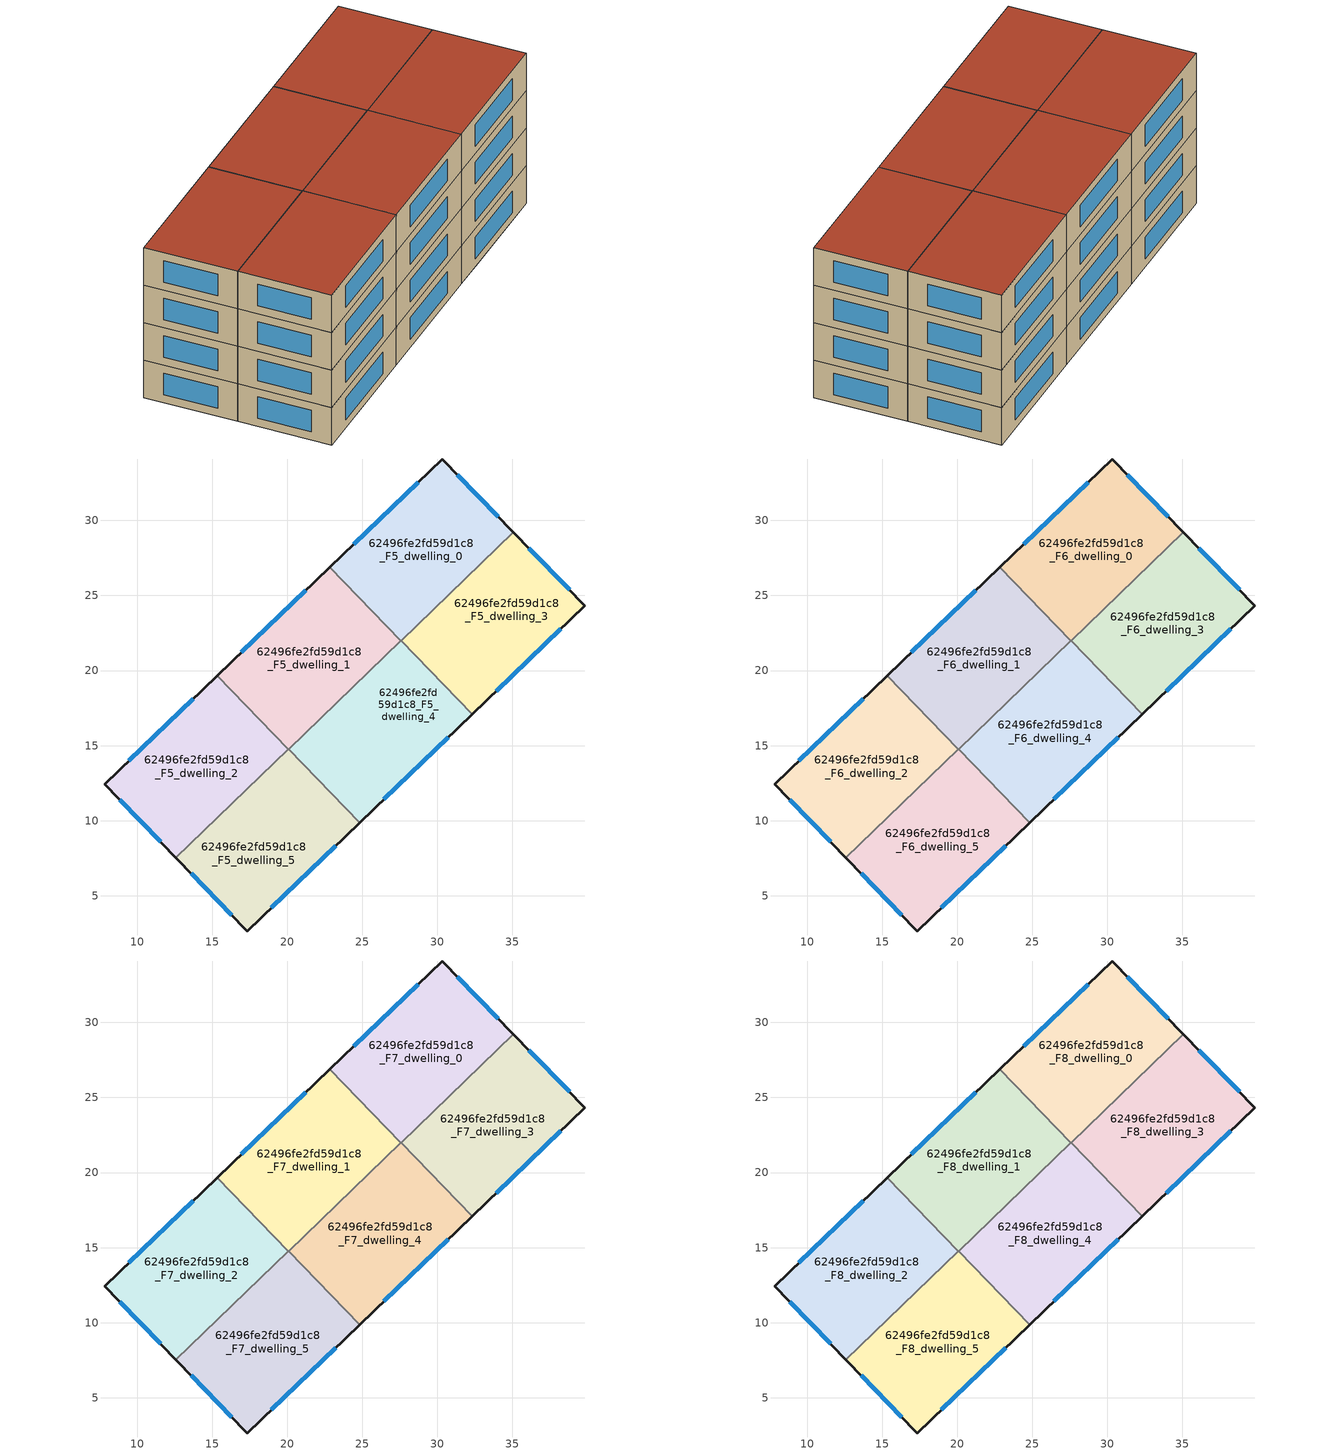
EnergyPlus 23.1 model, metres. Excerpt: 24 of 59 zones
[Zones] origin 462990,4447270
62496fe2fd59d1c8_F5_dwelling_0
 floor to 62496fe2fd59d1c8_F4_dwelling_0 (EU_floor_Construction): 30.32,34.09 35.07,29.21 27.57,21.97 22.84,26.88 z15
 wall outside (EU_wall_Construction): 35.07,29.21 30.32,34.09 22.84,26.88 z15:18
 wall to 62496fe2fd59d1c8_F5_dwelling_1 (EU_wall_Construction): 22.84,26.88 27.57,21.97 z15:18
 wall to 62496fe2fd59d1c8_F5_dwelling_3 (EU_wall_Construction): 27.59,21.99 35.07,29.21 z15:18
 wall to 62496fe2fd59d1c8_F5_dwelling_4 (EU_wall_Construction): 27.57,21.97 27.59,21.99 z15:18
 window (EU_Window_Construction): 34.05,30.25 31.34,33.04 / 28.72,32.55 24.44,28.42 z15.64:17.36
62496fe2fd59d1c8_F5_dwelling_1
 floor to 62496fe2fd59d1c8_F4_dwelling_1 (EU_floor_Construction): 22.84,26.88 27.57,21.97 20.07,14.75 15.34,19.66 z15
 wall outside (EU_wall_Construction): 22.84,26.88 15.34,19.66 z15:18
 wall to 62496fe2fd59d1c8_F5_dwelling_2 (EU_wall_Construction): 15.34,19.66 20.07,14.75 z15:18
 wall to 62496fe2fd59d1c8_F5_dwelling_4 (EU_wall_Construction): 20.09,14.77 27.57,21.97 z15:18
 wall to 62496fe2fd59d1c8_F5_dwelling_5 (EU_wall_Construction): 20.07,14.75 20.09,14.77 z15:18
 window (EU_Window_Construction): 21.23,25.33 16.95,21.21 z15.64:17.36
62496fe2fd59d1c8_F5_dwelling_2
 floor to 62496fe2fd59d1c8_F4_dwelling_2 (EU_floor_Construction): 15.34,19.66 20.07,14.75 12.59,7.54 7.84,12.43 z15
 wall outside (EU_wall_Construction): 15.34,19.66 7.84,12.43 12.59,7.54 z15:18
 wall to 62496fe2fd59d1c8_F5_dwelling_5 (EU_wall_Construction): 12.59,7.54 20.07,14.75 z15:18
 window (EU_Window_Construction): 8.86,11.39 11.57,8.59 / 13.74,18.11 9.45,13.98 z15.64:17.36
62496fe2fd59d1c8_F5_dwelling_3
 floor to 62496fe2fd59d1c8_F4_dwelling_3 (EU_floor_Construction): 35.07,29.21 39.82,24.32 34.19,18.89 29.46,23.8 z15
 floor to 62496fe2fd59d1c8_F4_dwelling_4 (EU_floor_Construction): 29.46,23.8 34.19,18.89 32.32,17.09 27.59,22 z15
 wall outside (EU_wall_Construction): 32.32,17.09 39.82,24.32 35.07,29.21 z15:18
 wall to 62496fe2fd59d1c8_F5_dwelling_4 (EU_wall_Construction): 27.59,22 32.32,17.09 z15:18
 window (EU_Window_Construction): 38.8,25.37 36.09,28.16 / 33.92,18.64 38.21,22.77 z15.64:17.36
62496fe2fd59d1c8_F5_dwelling_4
 floor to 62496fe2fd59d1c8_F4_dwelling_4 (EU_floor_Construction): 27.59,22 32.32,17.09 28.57,13.48 23.84,18.38 z15
 floor to 62496fe2fd59d1c8_F4_dwelling_5 (EU_floor_Construction): 23.84,18.38 28.57,13.48 24.82,9.87 20.09,14.77 z15
 wall outside (EU_wall_Construction): 24.82,9.87 32.32,17.09 z15:18
 wall to 62496fe2fd59d1c8_F5_dwelling_5 (EU_wall_Construction): 20.09,14.77 24.82,9.87 z15:18
 window (EU_Window_Construction): 26.43,11.41 30.71,15.54 z15.64:17.36
62496fe2fd59d1c8_F5_dwelling_5
 floor to 62496fe2fd59d1c8_F4_dwelling_5 (EU_floor_Construction): 20.09,14.77 24.82,9.87 22.95,8.06 18.22,12.97 z15
 floor to 62496fe2fd59d1c8_F4_dwelling_6 (EU_floor_Construction): 18.22,12.97 22.95,8.06 17.34,2.65 12.59,7.54 z15
 wall outside (EU_wall_Construction): 12.59,7.54 17.34,2.65 24.82,9.87 z15:18
 window (EU_Window_Construction): 18.94,4.2 23.22,8.32 / 13.61,6.5 16.32,3.7 z15.64:17.36
62496fe2fd59d1c8_F6_dwelling_0
 floor to 62496fe2fd59d1c8_F5_dwelling_0 (EU_floor_Construction): 30.32,34.09 35.07,29.21 27.57,21.97 22.84,26.88 z18
 wall outside (EU_wall_Construction): 35.07,29.21 30.32,34.09 22.84,26.88 z18:21
 wall to 62496fe2fd59d1c8_F6_dwelling_1 (EU_wall_Construction): 22.84,26.88 27.57,21.97 z18:21
 wall to 62496fe2fd59d1c8_F6_dwelling_3 (EU_wall_Construction): 27.59,21.99 35.07,29.21 z18:21
 wall to 62496fe2fd59d1c8_F6_dwelling_4 (EU_wall_Construction): 27.57,21.97 27.59,21.99 z18:21
 window (EU_Window_Construction): 34.05,30.25 31.34,33.04 / 28.72,32.55 24.44,28.42 z18.64:20.36
62496fe2fd59d1c8_F6_dwelling_1
 floor to 62496fe2fd59d1c8_F5_dwelling_1 (EU_floor_Construction): 22.84,26.88 27.57,21.97 20.07,14.75 15.34,19.66 z18
 wall outside (EU_wall_Construction): 22.84,26.88 15.34,19.66 z18:21
 wall to 62496fe2fd59d1c8_F6_dwelling_2 (EU_wall_Construction): 15.34,19.66 20.07,14.75 z18:21
 wall to 62496fe2fd59d1c8_F6_dwelling_4 (EU_wall_Construction): 20.09,14.77 27.57,21.97 z18:21
 wall to 62496fe2fd59d1c8_F6_dwelling_5 (EU_wall_Construction): 20.07,14.75 20.09,14.77 z18:21
 window (EU_Window_Construction): 21.23,25.33 16.95,21.21 z18.64:20.36
62496fe2fd59d1c8_F6_dwelling_2
 floor to 62496fe2fd59d1c8_F5_dwelling_2 (EU_floor_Construction): 15.34,19.66 20.07,14.75 12.59,7.54 7.84,12.43 z18
 wall outside (EU_wall_Construction): 15.34,19.66 7.84,12.43 12.59,7.54 z18:21
 wall to 62496fe2fd59d1c8_F6_dwelling_5 (EU_wall_Construction): 12.59,7.54 20.07,14.75 z18:21
 window (EU_Window_Construction): 8.86,11.39 11.57,8.59 / 13.74,18.11 9.45,13.98 z18.64:20.36
62496fe2fd59d1c8_F6_dwelling_3
 floor to 62496fe2fd59d1c8_F5_dwelling_3 (EU_floor_Construction): 35.07,29.21 39.82,24.32 32.32,17.09 27.59,22 z18
 wall outside (EU_wall_Construction): 32.32,17.09 39.82,24.32 35.07,29.21 z18:21
 wall to 62496fe2fd59d1c8_F6_dwelling_4 (EU_wall_Construction): 27.59,22 32.32,17.09 z18:21
 window (EU_Window_Construction): 38.8,25.37 36.09,28.16 / 33.92,18.64 38.21,22.77 z18.64:20.36
62496fe2fd59d1c8_F6_dwelling_4
 floor to 62496fe2fd59d1c8_F5_dwelling_4 (EU_floor_Construction): 27.59,22 32.32,17.09 24.82,9.87 20.09,14.77 z18
 wall outside (EU_wall_Construction): 24.82,9.87 32.32,17.09 z18:21
 wall to 62496fe2fd59d1c8_F6_dwelling_5 (EU_wall_Construction): 20.09,14.77 24.82,9.87 z18:21
 window (EU_Window_Construction): 26.43,11.41 30.71,15.54 z18.64:20.36
62496fe2fd59d1c8_F6_dwelling_5
 floor to 62496fe2fd59d1c8_F5_dwelling_5 (EU_floor_Construction): 20.09,14.77 24.82,9.87 17.34,2.65 12.59,7.54 z18
 wall outside (EU_wall_Construction): 12.59,7.54 17.34,2.65 24.82,9.87 z18:21
 window (EU_Window_Construction): 18.94,4.2 23.22,8.32 / 13.61,6.5 16.32,3.7 z18.64:20.36
62496fe2fd59d1c8_F7_dwelling_0
 floor to 62496fe2fd59d1c8_F6_dwelling_0 (EU_floor_Construction): 30.32,34.09 35.07,29.21 27.57,21.97 22.84,26.88 z21
 wall outside (EU_wall_Construction): 35.07,29.21 30.32,34.09 22.84,26.88 z21:24
 wall to 62496fe2fd59d1c8_F7_dwelling_1 (EU_wall_Construction): 22.84,26.88 27.57,21.97 z21:24
 wall to 62496fe2fd59d1c8_F7_dwelling_3 (EU_wall_Construction): 27.59,21.99 35.07,29.21 z21:24
 wall to 62496fe2fd59d1c8_F7_dwelling_4 (EU_wall_Construction): 27.57,21.97 27.59,21.99 z21:24
 window (EU_Window_Construction): 34.05,30.25 31.34,33.04 / 28.72,32.55 24.44,28.42 z21.64:23.36
62496fe2fd59d1c8_F7_dwelling_1
 floor to 62496fe2fd59d1c8_F6_dwelling_1 (EU_floor_Construction): 22.84,26.88 27.57,21.97 20.07,14.75 15.34,19.66 z21
 wall outside (EU_wall_Construction): 22.84,26.88 15.34,19.66 z21:24
 wall to 62496fe2fd59d1c8_F7_dwelling_2 (EU_wall_Construction): 15.34,19.66 20.07,14.75 z21:24
 wall to 62496fe2fd59d1c8_F7_dwelling_4 (EU_wall_Construction): 20.09,14.77 27.57,21.97 z21:24
 wall to 62496fe2fd59d1c8_F7_dwelling_5 (EU_wall_Construction): 20.07,14.75 20.09,14.77 z21:24
 window (EU_Window_Construction): 21.23,25.33 16.95,21.21 z21.64:23.36
62496fe2fd59d1c8_F7_dwelling_2
 floor to 62496fe2fd59d1c8_F6_dwelling_2 (EU_floor_Construction): 15.34,19.66 20.07,14.75 12.59,7.54 7.84,12.43 z21
 wall outside (EU_wall_Construction): 15.34,19.66 7.84,12.43 12.59,7.54 z21:24
 wall to 62496fe2fd59d1c8_F7_dwelling_5 (EU_wall_Construction): 12.59,7.54 20.07,14.75 z21:24
 window (EU_Window_Construction): 8.86,11.39 11.57,8.59 / 13.74,18.11 9.45,13.98 z21.64:23.36
62496fe2fd59d1c8_F7_dwelling_3
 floor to 62496fe2fd59d1c8_F6_dwelling_3 (EU_floor_Construction): 35.07,29.21 39.82,24.32 32.32,17.09 27.59,22 z21
 wall outside (EU_wall_Construction): 32.32,17.09 39.82,24.32 35.07,29.21 z21:24
 wall to 62496fe2fd59d1c8_F7_dwelling_4 (EU_wall_Construction): 27.59,22 32.32,17.09 z21:24
 window (EU_Window_Construction): 38.8,25.37 36.09,28.16 / 33.92,18.64 38.21,22.77 z21.64:23.36
62496fe2fd59d1c8_F7_dwelling_4
 floor to 62496fe2fd59d1c8_F6_dwelling_4 (EU_floor_Construction): 27.59,22 32.32,17.09 24.82,9.87 20.09,14.77 z21
 wall outside (EU_wall_Construction): 24.82,9.87 32.32,17.09 z21:24
 wall to 62496fe2fd59d1c8_F7_dwelling_5 (EU_wall_Construction): 20.09,14.77 24.82,9.87 z21:24
 window (EU_Window_Construction): 26.43,11.41 30.71,15.54 z21.64:23.36
62496fe2fd59d1c8_F7_dwelling_5
 floor to 62496fe2fd59d1c8_F6_dwelling_5 (EU_floor_Construction): 20.09,14.77 24.82,9.87 17.34,2.65 12.59,7.54 z21
 wall outside (EU_wall_Construction): 12.59,7.54 17.34,2.65 24.82,9.87 z21:24
 window (EU_Window_Construction): 18.94,4.2 23.22,8.32 / 13.61,6.5 16.32,3.7 z21.64:23.36
62496fe2fd59d1c8_F8_dwelling_0
 floor to 62496fe2fd59d1c8_F7_dwelling_0 (EU_floor_Construction): 30.32,34.09 35.07,29.21 27.57,21.97 22.84,26.88 z24
 wall outside (EU_wall_Construction): 35.07,29.21 30.32,34.09 22.84,26.88 z24:27
 wall to 62496fe2fd59d1c8_F8_dwelling_1 (EU_wall_Construction): 22.84,26.88 27.57,21.97 z24:27
 wall to 62496fe2fd59d1c8_F8_dwelling_3 (EU_wall_Construction): 27.59,21.99 35.07,29.21 z24:27
 wall to 62496fe2fd59d1c8_F8_dwelling_4 (EU_wall_Construction): 27.57,21.97 27.59,21.99 z24:27
 window (EU_Window_Construction): 34.05,30.25 31.34,33.04 / 28.72,32.55 24.44,28.42 z24.64:26.36
 roof outside (EU_roof_Construction): 35.07,29.21 30.32,34.09 22.84,26.88 27.57,21.97 z27
62496fe2fd59d1c8_F8_dwelling_1
 floor to 62496fe2fd59d1c8_F7_dwelling_1 (EU_floor_Construction): 22.84,26.88 27.57,21.97 20.07,14.75 15.34,19.66 z24
 wall outside (EU_wall_Construction): 22.84,26.88 15.34,19.66 z24:27
 wall to 62496fe2fd59d1c8_F8_dwelling_2 (EU_wall_Construction): 15.34,19.66 20.07,14.75 z24:27
 wall to 62496fe2fd59d1c8_F8_dwelling_4 (EU_wall_Construction): 20.09,14.77 27.57,21.97 z24:27
 wall to 62496fe2fd59d1c8_F8_dwelling_5 (EU_wall_Construction): 20.07,14.75 20.09,14.77 z24:27
 window (EU_Window_Construction): 21.23,25.33 16.95,21.21 z24.64:26.36
 roof outside (EU_roof_Construction): 27.57,21.97 22.84,26.88 15.34,19.66 20.07,14.75 z27
62496fe2fd59d1c8_F8_dwelling_2
 floor to 62496fe2fd59d1c8_F7_dwelling_2 (EU_floor_Construction): 15.34,19.66 20.07,14.75 12.59,7.54 7.84,12.43 z24
 wall outside (EU_wall_Construction): 15.34,19.66 7.84,12.43 12.59,7.54 z24:27
 wall to 62496fe2fd59d1c8_F8_dwelling_5 (EU_wall_Construction): 12.59,7.54 20.07,14.75 z24:27
 window (EU_Window_Construction): 8.86,11.39 11.57,8.59 / 13.74,18.11 9.45,13.98 z24.64:26.36
 roof outside (EU_roof_Construction): 20.07,14.75 15.34,19.66 7.84,12.43 12.59,7.54 z27
62496fe2fd59d1c8_F8_dwelling_3
 floor to 62496fe2fd59d1c8_F7_dwelling_3 (EU_floor_Construction): 35.07,29.21 39.82,24.32 32.32,17.09 27.59,22 z24
 wall outside (EU_wall_Construction): 32.32,17.09 39.82,24.32 35.07,29.21 z24:27
 wall to 62496fe2fd59d1c8_F8_dwelling_4 (EU_wall_Construction): 27.59,22 32.32,17.09 z24:27
 window (EU_Window_Construction): 38.8,25.37 36.09,28.16 / 33.92,18.64 38.21,22.77 z24.64:26.36
 roof outside (EU_roof_Construction): 39.82,24.32 35.07,29.21 27.59,22 32.32,17.09 z27
62496fe2fd59d1c8_F8_dwelling_4
 floor to 62496fe2fd59d1c8_F7_dwelling_4 (EU_floor_Construction): 27.59,22 32.32,17.09 24.82,9.87 20.09,14.77 z24
 wall outside (EU_wall_Construction): 24.82,9.87 32.32,17.09 z24:27
 wall to 62496fe2fd59d1c8_F8_dwelling_5 (EU_wall_Construction): 20.09,14.77 24.82,9.87 z24:27
 window (EU_Window_Construction): 26.43,11.41 30.71,15.54 z24.64:26.36
 roof outside (EU_roof_Construction): 32.32,17.09 27.59,22 20.09,14.77 24.82,9.87 z27
62496fe2fd59d1c8_F8_dwelling_5
 floor to 62496fe2fd59d1c8_F7_dwelling_5 (EU_floor_Construction): 20.09,14.77 24.82,9.87 17.34,2.65 12.59,7.54 z24
 wall outside (EU_wall_Construction): 12.59,7.54 17.34,2.65 24.82,9.87 z24:27
 window (EU_Window_Construction): 18.94,4.2 23.22,8.32 / 13.61,6.5 16.32,3.7 z24.64:26.36
 roof outside (EU_roof_Construction): 24.82,9.87 20.09,14.77 12.59,7.54 17.34,2.65 z27
[Building]
EU S2 Campaign: North Axis=0; Terrain=City; Solar Distribution=FullExterior
[Site:Location]
Yerevan-Zvartnots.Intl.AP: Latitude=40.15; Longitude=44.383; Time Zone=4; Elevation=854
[SizingPeriod:WeatherFileDays]
AnnualSizingPeriod: Begin Month=1; Begin Day of Month=1; End Month=12; End Day of Month=31; Day of Week for Start Day=Monday; Use Weather File Daylight Saving Period=No; Use Weather File Rain and Snow Indicators=No
[MATERIAL]
EU_InternalMass_Material: Roughness=MediumRough; Thickness=0.1; Conductivity=1; Density=1800; Specific Heat=900; Thermal Absorptance=0.9; Solar Absorptance=0.7; Visible Absorptance=0.7
[MATERIAL:NOMASS] Roughness=MediumRough; Thermal Absorptance=0.9; Solar Absorptance=0.7; Visible Absorptance=0.7
Name | Thermal Resistance
EU_wall_NoMass | 1.05043
EU_roof_NoMass | 1.45357
EU_floor_NoMass | 0.478065
[WINDOWMATERIAL:SIMPLEGLAZINGSYSTEM]
EU_Window_SimpleGlazing: UFactor=2.5566; Solar Heat Gain Coefficient=0.75; Visible Transmittance=0.75
[CONSTRUCTION]
EU_wall_Construction: EU_wall_NoMass
EU_roof_Construction: EU_roof_NoMass
EU_floor_Construction: EU_floor_NoMass
EU_Window_Construction: EU_Window_SimpleGlazing
EU_InternalMass_Construction: EU_InternalMass_Material
[ZONE] Type=1; Multiplier=1; Ceiling Height=autocalculate; Floor Area=autocalculate; Part of Total Floor Area=Yes
Name | Volume
62496fe2fd59d1c8_F5_dwelling_0; 62496fe2fd59d1c8_F6_dwelling_0; 62496fe2fd59d1c8_F7_dwelling_0; 62496fe2fd59d1c8_F8_dwelling_0 | 212.729
62496fe2fd59d1c8_F5_dwelling_1; 62496fe2fd59d1c8_F6_dwelling_1; 62496fe2fd59d1c8_F7_dwelling_1; 62496fe2fd59d1c8_F8_dwelling_1 | 212.713
62496fe2fd59d1c8_F5_dwelling_2; 62496fe2fd59d1c8_F6_dwelling_2; 62496fe2fd59d1c8_F7_dwelling_2; 62496fe2fd59d1c8_F8_dwelling_2 | 212.718
62496fe2fd59d1c8_F5_dwelling_3; 62496fe2fd59d1c8_F6_dwelling_3; 62496fe2fd59d1c8_F7_dwelling_3; 62496fe2fd59d1c8_F8_dwelling_3 | 212.751
62496fe2fd59d1c8_F5_dwelling_4; 62496fe2fd59d1c8_F6_dwelling_4; 62496fe2fd59d1c8_F7_dwelling_4; 62496fe2fd59d1c8_F8_dwelling_4 | 212.744
62496fe2fd59d1c8_F5_dwelling_5; 62496fe2fd59d1c8_F6_dwelling_5; 62496fe2fd59d1c8_F7_dwelling_5; 62496fe2fd59d1c8_F8_dwelling_5 | 212.77
[INTERNALMASS] Construction=EU_InternalMass_Construction
Name | Zone or ZoneList | Surface Area
62496fe2fd59d1c8_F5_dwelling_0_EU_InternalMass | 62496fe2fd59d1c8_F5_dwelling_0 | 70.9094
62496fe2fd59d1c8_F5_dwelling_1_EU_InternalMass | 62496fe2fd59d1c8_F5_dwelling_1 | 70.9043
62496fe2fd59d1c8_F5_dwelling_2_EU_InternalMass | 62496fe2fd59d1c8_F5_dwelling_2 | 70.9059
62496fe2fd59d1c8_F5_dwelling_3_EU_InternalMass | 62496fe2fd59d1c8_F5_dwelling_3 | 70.9168
62496fe2fd59d1c8_F5_dwelling_4_EU_InternalMass | 62496fe2fd59d1c8_F5_dwelling_4 | 70.9149
62496fe2fd59d1c8_F5_dwelling_5_EU_InternalMass | 62496fe2fd59d1c8_F5_dwelling_5 | 70.9234
62496fe2fd59d1c8_F6_dwelling_0_EU_InternalMass | 62496fe2fd59d1c8_F6_dwelling_0 | 70.9094
62496fe2fd59d1c8_F6_dwelling_1_EU_InternalMass | 62496fe2fd59d1c8_F6_dwelling_1 | 70.9043
62496fe2fd59d1c8_F6_dwelling_2_EU_InternalMass | 62496fe2fd59d1c8_F6_dwelling_2 | 70.9059
62496fe2fd59d1c8_F6_dwelling_3_EU_InternalMass | 62496fe2fd59d1c8_F6_dwelling_3 | 70.9168
62496fe2fd59d1c8_F6_dwelling_4_EU_InternalMass | 62496fe2fd59d1c8_F6_dwelling_4 | 70.9149
62496fe2fd59d1c8_F6_dwelling_5_EU_InternalMass | 62496fe2fd59d1c8_F6_dwelling_5 | 70.9234
62496fe2fd59d1c8_F7_dwelling_0_EU_InternalMass | 62496fe2fd59d1c8_F7_dwelling_0 | 70.9094
62496fe2fd59d1c8_F7_dwelling_1_EU_InternalMass | 62496fe2fd59d1c8_F7_dwelling_1 | 70.9043
62496fe2fd59d1c8_F7_dwelling_2_EU_InternalMass | 62496fe2fd59d1c8_F7_dwelling_2 | 70.9059
62496fe2fd59d1c8_F7_dwelling_3_EU_InternalMass | 62496fe2fd59d1c8_F7_dwelling_3 | 70.9168
62496fe2fd59d1c8_F7_dwelling_4_EU_InternalMass | 62496fe2fd59d1c8_F7_dwelling_4 | 70.9149
62496fe2fd59d1c8_F7_dwelling_5_EU_InternalMass | 62496fe2fd59d1c8_F7_dwelling_5 | 70.9234
62496fe2fd59d1c8_F8_dwelling_0_EU_InternalMass | 62496fe2fd59d1c8_F8_dwelling_0 | 70.9094
62496fe2fd59d1c8_F8_dwelling_1_EU_InternalMass | 62496fe2fd59d1c8_F8_dwelling_1 | 70.9043
62496fe2fd59d1c8_F8_dwelling_2_EU_InternalMass | 62496fe2fd59d1c8_F8_dwelling_2 | 70.9059
62496fe2fd59d1c8_F8_dwelling_3_EU_InternalMass | 62496fe2fd59d1c8_F8_dwelling_3 | 70.9168
62496fe2fd59d1c8_F8_dwelling_4_EU_InternalMass | 62496fe2fd59d1c8_F8_dwelling_4 | 70.9149
62496fe2fd59d1c8_F8_dwelling_5_EU_InternalMass | 62496fe2fd59d1c8_F8_dwelling_5 | 70.9234
[OTHEREQUIPMENT] Fuel Type=Electricity; Design Level Calculation Method=Watts/Area; Power per Zone Floor Area=1; Fraction Latent=0; Fraction Radiant=0; Fraction Lost=0; Carbon Dioxide Generation Rate=0; EndUse Subcategory=EU_Step8_InternalGains
Name | Zone or ZoneList or Space or SpaceList | Schedule
EU_Step8_InternalGain_62496fe2fd59d1c8_F5_dwelling_0_f000 | 62496fe2fd59d1c8_F5_dwelling_0 | EU_Step8_GainSchedule_62496fe2fd59d1c8_F5_dwelling_0_f000
EU_Step8_InternalGain_62496fe2fd59d1c8_F5_dwelling_1_f000 | 62496fe2fd59d1c8_F5_dwelling_1 | EU_Step8_GainSchedule_62496fe2fd59d1c8_F5_dwelling_1_f000
EU_Step8_InternalGain_62496fe2fd59d1c8_F5_dwelling_2_f000 | 62496fe2fd59d1c8_F5_dwelling_2 | EU_Step8_GainSchedule_62496fe2fd59d1c8_F5_dwelling_2_f000
EU_Step8_InternalGain_62496fe2fd59d1c8_F5_dwelling_3_f000 | 62496fe2fd59d1c8_F5_dwelling_3 | EU_Step8_GainSchedule_62496fe2fd59d1c8_F5_dwelling_3_f000
EU_Step8_InternalGain_62496fe2fd59d1c8_F5_dwelling_4_f000 | 62496fe2fd59d1c8_F5_dwelling_4 | EU_Step8_GainSchedule_62496fe2fd59d1c8_F5_dwelling_4_f000
EU_Step8_InternalGain_62496fe2fd59d1c8_F5_dwelling_5_f000 | 62496fe2fd59d1c8_F5_dwelling_5 | EU_Step8_GainSchedule_62496fe2fd59d1c8_F5_dwelling_5_f000
EU_Step8_InternalGain_62496fe2fd59d1c8_F6_dwelling_0_f000 | 62496fe2fd59d1c8_F6_dwelling_0 | EU_Step8_GainSchedule_62496fe2fd59d1c8_F6_dwelling_0_f000
EU_Step8_InternalGain_62496fe2fd59d1c8_F6_dwelling_1_f000 | 62496fe2fd59d1c8_F6_dwelling_1 | EU_Step8_GainSchedule_62496fe2fd59d1c8_F6_dwelling_1_f000
EU_Step8_InternalGain_62496fe2fd59d1c8_F6_dwelling_2_f000 | 62496fe2fd59d1c8_F6_dwelling_2 | EU_Step8_GainSchedule_62496fe2fd59d1c8_F6_dwelling_2_f000
EU_Step8_InternalGain_62496fe2fd59d1c8_F6_dwelling_3_f000 | 62496fe2fd59d1c8_F6_dwelling_3 | EU_Step8_GainSchedule_62496fe2fd59d1c8_F6_dwelling_3_f000
EU_Step8_InternalGain_62496fe2fd59d1c8_F6_dwelling_4_f000 | 62496fe2fd59d1c8_F6_dwelling_4 | EU_Step8_GainSchedule_62496fe2fd59d1c8_F6_dwelling_4_f000
EU_Step8_InternalGain_62496fe2fd59d1c8_F6_dwelling_5_f000 | 62496fe2fd59d1c8_F6_dwelling_5 | EU_Step8_GainSchedule_62496fe2fd59d1c8_F6_dwelling_5_f000
EU_Step8_InternalGain_62496fe2fd59d1c8_F7_dwelling_0_f000 | 62496fe2fd59d1c8_F7_dwelling_0 | EU_Step8_GainSchedule_62496fe2fd59d1c8_F7_dwelling_0_f000
EU_Step8_InternalGain_62496fe2fd59d1c8_F7_dwelling_1_f000 | 62496fe2fd59d1c8_F7_dwelling_1 | EU_Step8_GainSchedule_62496fe2fd59d1c8_F7_dwelling_1_f000
EU_Step8_InternalGain_62496fe2fd59d1c8_F7_dwelling_2_f000 | 62496fe2fd59d1c8_F7_dwelling_2 | EU_Step8_GainSchedule_62496fe2fd59d1c8_F7_dwelling_2_f000
EU_Step8_InternalGain_62496fe2fd59d1c8_F7_dwelling_3_f000 | 62496fe2fd59d1c8_F7_dwelling_3 | EU_Step8_GainSchedule_62496fe2fd59d1c8_F7_dwelling_3_f000
EU_Step8_InternalGain_62496fe2fd59d1c8_F7_dwelling_4_f000 | 62496fe2fd59d1c8_F7_dwelling_4 | EU_Step8_GainSchedule_62496fe2fd59d1c8_F7_dwelling_4_f000
EU_Step8_InternalGain_62496fe2fd59d1c8_F7_dwelling_5_f000 | 62496fe2fd59d1c8_F7_dwelling_5 | EU_Step8_GainSchedule_62496fe2fd59d1c8_F7_dwelling_5_f000
EU_Step8_InternalGain_62496fe2fd59d1c8_F8_dwelling_0_f000 | 62496fe2fd59d1c8_F8_dwelling_0 | EU_Step8_GainSchedule_62496fe2fd59d1c8_F8_dwelling_0_f000
EU_Step8_InternalGain_62496fe2fd59d1c8_F8_dwelling_1_f000 | 62496fe2fd59d1c8_F8_dwelling_1 | EU_Step8_GainSchedule_62496fe2fd59d1c8_F8_dwelling_1_f000
EU_Step8_InternalGain_62496fe2fd59d1c8_F8_dwelling_2_f000 | 62496fe2fd59d1c8_F8_dwelling_2 | EU_Step8_GainSchedule_62496fe2fd59d1c8_F8_dwelling_2_f000
EU_Step8_InternalGain_62496fe2fd59d1c8_F8_dwelling_3_f000 | 62496fe2fd59d1c8_F8_dwelling_3 | EU_Step8_GainSchedule_62496fe2fd59d1c8_F8_dwelling_3_f000
EU_Step8_InternalGain_62496fe2fd59d1c8_F8_dwelling_4_f000 | 62496fe2fd59d1c8_F8_dwelling_4 | EU_Step8_GainSchedule_62496fe2fd59d1c8_F8_dwelling_4_f000
EU_Step8_InternalGain_62496fe2fd59d1c8_F8_dwelling_5_f000 | 62496fe2fd59d1c8_F8_dwelling_5 | EU_Step8_GainSchedule_62496fe2fd59d1c8_F8_dwelling_5_f000
[ZONEVENTILATION:DESIGNFLOWRATE] Schedule=EU_AlwaysOn; Design Flow Rate Calculation Method=AirChanges/Hour; Air Changes per Hour=0.557805; Ventilation Type=Natural; Fan Pressure Rise=0; Fan Total Efficiency=1; Constant Term Coefficient=1; Temperature Term Coefficient=0; Velocity Term Coefficient=0; Velocity Squared Term Coefficient=0; Minimum Indoor Temperature=-100; Maximum Indoor Temperature=100; Delta Temperature=-100; Minimum Outdoor Temperature=-100; Maximum Outdoor Temperature=100; Maximum Wind Speed=40
Name | Zone or ZoneList or Space or SpaceList
EU_ConstantAir_62496fe2fd59d1c8_F5_dwelling_0 | 62496fe2fd59d1c8_F5_dwelling_0
EU_ConstantAir_62496fe2fd59d1c8_F5_dwelling_1 | 62496fe2fd59d1c8_F5_dwelling_1
EU_ConstantAir_62496fe2fd59d1c8_F5_dwelling_2 | 62496fe2fd59d1c8_F5_dwelling_2
EU_ConstantAir_62496fe2fd59d1c8_F5_dwelling_3 | 62496fe2fd59d1c8_F5_dwelling_3
EU_ConstantAir_62496fe2fd59d1c8_F5_dwelling_4 | 62496fe2fd59d1c8_F5_dwelling_4
EU_ConstantAir_62496fe2fd59d1c8_F5_dwelling_5 | 62496fe2fd59d1c8_F5_dwelling_5
EU_ConstantAir_62496fe2fd59d1c8_F6_dwelling_0 | 62496fe2fd59d1c8_F6_dwelling_0
EU_ConstantAir_62496fe2fd59d1c8_F6_dwelling_1 | 62496fe2fd59d1c8_F6_dwelling_1
EU_ConstantAir_62496fe2fd59d1c8_F6_dwelling_2 | 62496fe2fd59d1c8_F6_dwelling_2
EU_ConstantAir_62496fe2fd59d1c8_F6_dwelling_3 | 62496fe2fd59d1c8_F6_dwelling_3
EU_ConstantAir_62496fe2fd59d1c8_F6_dwelling_4 | 62496fe2fd59d1c8_F6_dwelling_4
EU_ConstantAir_62496fe2fd59d1c8_F6_dwelling_5 | 62496fe2fd59d1c8_F6_dwelling_5
EU_ConstantAir_62496fe2fd59d1c8_F7_dwelling_0 | 62496fe2fd59d1c8_F7_dwelling_0
EU_ConstantAir_62496fe2fd59d1c8_F7_dwelling_1 | 62496fe2fd59d1c8_F7_dwelling_1
EU_ConstantAir_62496fe2fd59d1c8_F7_dwelling_2 | 62496fe2fd59d1c8_F7_dwelling_2
EU_ConstantAir_62496fe2fd59d1c8_F7_dwelling_3 | 62496fe2fd59d1c8_F7_dwelling_3
EU_ConstantAir_62496fe2fd59d1c8_F7_dwelling_4 | 62496fe2fd59d1c8_F7_dwelling_4
EU_ConstantAir_62496fe2fd59d1c8_F7_dwelling_5 | 62496fe2fd59d1c8_F7_dwelling_5
EU_ConstantAir_62496fe2fd59d1c8_F8_dwelling_0 | 62496fe2fd59d1c8_F8_dwelling_0
EU_ConstantAir_62496fe2fd59d1c8_F8_dwelling_1 | 62496fe2fd59d1c8_F8_dwelling_1
EU_ConstantAir_62496fe2fd59d1c8_F8_dwelling_2 | 62496fe2fd59d1c8_F8_dwelling_2
EU_ConstantAir_62496fe2fd59d1c8_F8_dwelling_3 | 62496fe2fd59d1c8_F8_dwelling_3
EU_ConstantAir_62496fe2fd59d1c8_F8_dwelling_4 | 62496fe2fd59d1c8_F8_dwelling_4
EU_ConstantAir_62496fe2fd59d1c8_F8_dwelling_5 | 62496fe2fd59d1c8_F8_dwelling_5
[HVACTEMPLATE:THERMOSTAT] Constant Heating Setpoint=20; Constant Cooling Setpoint=50
EU_HeatOnly_62496fe2fd59d1c8_F0_dwelling_0; EU_HeatOnly_62496fe2fd59d1c8_F0_dwelling_1; EU_HeatOnly_62496fe2fd59d1c8_F0_dwelling_2; EU_HeatOnly_62496fe2fd59d1c8_F0_dwelling_3; EU_HeatOnly_62496fe2fd59d1c8_F0_dwelling_4; EU_HeatOnly_62496fe2fd59d1c8_F0_dwelling_5; EU_HeatOnly_62496fe2fd59d1c8_F0_dwelling_6; EU_HeatOnly_62496fe2fd59d1c8_F1_dwelling_0; EU_HeatOnly_62496fe2fd59d1c8_F1_dwelling_1; EU_HeatOnly_62496fe2fd59d1c8_F1_dwelling_2; EU_HeatOnly_62496fe2fd59d1c8_F1_dwelling_3; EU_HeatOnly_62496fe2fd59d1c8_F1_dwelling_4; EU_HeatOnly_62496fe2fd59d1c8_F1_dwelling_5; EU_HeatOnly_62496fe2fd59d1c8_F1_dwelling_6; EU_HeatOnly_62496fe2fd59d1c8_F2_dwelling_0; EU_HeatOnly_62496fe2fd59d1c8_F2_dwelling_1; EU_HeatOnly_62496fe2fd59d1c8_F2_dwelling_2; EU_HeatOnly_62496fe2fd59d1c8_F2_dwelling_3; EU_HeatOnly_62496fe2fd59d1c8_F2_dwelling_4; EU_HeatOnly_62496fe2fd59d1c8_F2_dwelling_5; EU_HeatOnly_62496fe2fd59d1c8_F2_dwelling_6; EU_HeatOnly_62496fe2fd59d1c8_F3_dwelling_0; EU_HeatOnly_62496fe2fd59d1c8_F3_dwelling_1; EU_HeatOnly_62496fe2fd59d1c8_F3_dwelling_2; EU_HeatOnly_62496fe2fd59d1c8_F3_dwelling_3; EU_HeatOnly_62496fe2fd59d1c8_F3_dwelling_4; EU_HeatOnly_62496fe2fd59d1c8_F3_dwelling_5; EU_HeatOnly_62496fe2fd59d1c8_F3_dwelling_6; EU_HeatOnly_62496fe2fd59d1c8_F4_dwelling_0; EU_HeatOnly_62496fe2fd59d1c8_F4_dwelling_1; EU_HeatOnly_62496fe2fd59d1c8_F4_dwelling_2; EU_HeatOnly_62496fe2fd59d1c8_F4_dwelling_3; EU_HeatOnly_62496fe2fd59d1c8_F4_dwelling_4; EU_HeatOnly_62496fe2fd59d1c8_F4_dwelling_5; EU_HeatOnly_62496fe2fd59d1c8_F4_dwelling_6; EU_HeatOnly_62496fe2fd59d1c8_F5_dwelling_0; EU_HeatOnly_62496fe2fd59d1c8_F5_dwelling_1; EU_HeatOnly_62496fe2fd59d1c8_F5_dwelling_2; EU_HeatOnly_62496fe2fd59d1c8_F5_dwelling_3; EU_HeatOnly_62496fe2fd59d1c8_F5_dwelling_4; EU_HeatOnly_62496fe2fd59d1c8_F5_dwelling_5; EU_HeatOnly_62496fe2fd59d1c8_F6_dwelling_0; EU_HeatOnly_62496fe2fd59d1c8_F6_dwelling_1; EU_HeatOnly_62496fe2fd59d1c8_F6_dwelling_2; EU_HeatOnly_62496fe2fd59d1c8_F6_dwelling_3; EU_HeatOnly_62496fe2fd59d1c8_F6_dwelling_4; EU_HeatOnly_62496fe2fd59d1c8_F6_dwelling_5; EU_HeatOnly_62496fe2fd59d1c8_F7_dwelling_0; EU_HeatOnly_62496fe2fd59d1c8_F7_dwelling_1; EU_HeatOnly_62496fe2fd59d1c8_F7_dwelling_2; EU_HeatOnly_62496fe2fd59d1c8_F7_dwelling_3; EU_HeatOnly_62496fe2fd59d1c8_F7_dwelling_4; EU_HeatOnly_62496fe2fd59d1c8_F7_dwelling_5; EU_HeatOnly_62496fe2fd59d1c8_F8_dwelling_0; EU_HeatOnly_62496fe2fd59d1c8_F8_dwelling_1; EU_HeatOnly_62496fe2fd59d1c8_F8_dwelling_2; EU_HeatOnly_62496fe2fd59d1c8_F8_dwelling_3; EU_HeatOnly_62496fe2fd59d1c8_F8_dwelling_4; EU_HeatOnly_62496fe2fd59d1c8_F8_dwelling_5
[HVACTEMPLATE:ZONE:IDEALLOADSAIRSYSTEM] System Availability Schedule=EU_AlwaysOn; Maximum Heating Supply Air Temperature=50; Minimum Cooling Supply Air Temperature=13; Maximum Heating Supply Air Humidity Ratio=0.0156; Minimum Cooling Supply Air Humidity Ratio=0.0077; Heating Limit=NoLimit; Cooling Limit=NoLimit; Heating Availability Schedule=EU_AlwaysOn; Cooling Availability Schedule=EU_CoolingOff; Dehumidification Control Type=ConstantSensibleHeatRatio; Cooling Sensible Heat Ratio=0.7; Dehumidification Setpoint=60; Humidification Control Type=None; Humidification Setpoint=30; Outdoor Air Method=None; Outdoor Air Flow Rate per Person=0.00944; Outdoor Air Flow Rate per Zone Floor Area=0; Outdoor Air Flow Rate per Zone=0; Demand Controlled Ventilation Type=None; Outdoor Air Economizer Type=NoEconomizer; Heat Recovery Type=None; Sensible Heat Recovery Effectiveness=0.7; Latent Heat Recovery Effectiveness=0.65
Name | Template Thermostat
62496fe2fd59d1c8_F5_dwelling_0 | EU_HeatOnly_62496fe2fd59d1c8_F5_dwelling_0
62496fe2fd59d1c8_F5_dwelling_1 | EU_HeatOnly_62496fe2fd59d1c8_F5_dwelling_1
62496fe2fd59d1c8_F5_dwelling_2 | EU_HeatOnly_62496fe2fd59d1c8_F5_dwelling_2
62496fe2fd59d1c8_F5_dwelling_3 | EU_HeatOnly_62496fe2fd59d1c8_F5_dwelling_3
62496fe2fd59d1c8_F5_dwelling_4 | EU_HeatOnly_62496fe2fd59d1c8_F5_dwelling_4
62496fe2fd59d1c8_F5_dwelling_5 | EU_HeatOnly_62496fe2fd59d1c8_F5_dwelling_5
62496fe2fd59d1c8_F6_dwelling_0 | EU_HeatOnly_62496fe2fd59d1c8_F6_dwelling_0
62496fe2fd59d1c8_F6_dwelling_1 | EU_HeatOnly_62496fe2fd59d1c8_F6_dwelling_1
62496fe2fd59d1c8_F6_dwelling_2 | EU_HeatOnly_62496fe2fd59d1c8_F6_dwelling_2
62496fe2fd59d1c8_F6_dwelling_3 | EU_HeatOnly_62496fe2fd59d1c8_F6_dwelling_3
62496fe2fd59d1c8_F6_dwelling_4 | EU_HeatOnly_62496fe2fd59d1c8_F6_dwelling_4
62496fe2fd59d1c8_F6_dwelling_5 | EU_HeatOnly_62496fe2fd59d1c8_F6_dwelling_5
62496fe2fd59d1c8_F7_dwelling_0 | EU_HeatOnly_62496fe2fd59d1c8_F7_dwelling_0
62496fe2fd59d1c8_F7_dwelling_1 | EU_HeatOnly_62496fe2fd59d1c8_F7_dwelling_1
62496fe2fd59d1c8_F7_dwelling_2 | EU_HeatOnly_62496fe2fd59d1c8_F7_dwelling_2
62496fe2fd59d1c8_F7_dwelling_3 | EU_HeatOnly_62496fe2fd59d1c8_F7_dwelling_3
62496fe2fd59d1c8_F7_dwelling_4 | EU_HeatOnly_62496fe2fd59d1c8_F7_dwelling_4
62496fe2fd59d1c8_F7_dwelling_5 | EU_HeatOnly_62496fe2fd59d1c8_F7_dwelling_5
62496fe2fd59d1c8_F8_dwelling_0 | EU_HeatOnly_62496fe2fd59d1c8_F8_dwelling_0
62496fe2fd59d1c8_F8_dwelling_1 | EU_HeatOnly_62496fe2fd59d1c8_F8_dwelling_1
62496fe2fd59d1c8_F8_dwelling_2 | EU_HeatOnly_62496fe2fd59d1c8_F8_dwelling_2
62496fe2fd59d1c8_F8_dwelling_3 | EU_HeatOnly_62496fe2fd59d1c8_F8_dwelling_3
62496fe2fd59d1c8_F8_dwelling_4 | EU_HeatOnly_62496fe2fd59d1c8_F8_dwelling_4
62496fe2fd59d1c8_F8_dwelling_5 | EU_HeatOnly_62496fe2fd59d1c8_F8_dwelling_5
[SIZING:ZONE] Zone Cooling Design Supply Air Temperature Input Method=SupplyAirTemperature; Zone Cooling Design Supply Air Temperature=13; Zone Heating Design Supply Air Temperature Input Method=SupplyAirTemperature; Zone Heating Design Supply Air Temperature=50; Zone Cooling Design Supply Air Humidity Ratio=0.008; Zone Heating Design Supply Air Humidity Ratio=0.008; Cooling Design Air Flow Method=DesignDay; Cooling Design Air Flow Rate=0; Cooling Minimum Air Flow per Zone Floor Area=0.000762; Cooling Minimum Air Flow=0; Cooling Minimum Air Flow Fraction=0.2; Heating Design Air Flow Method=DesignDay; Heating Design Air Flow Rate=0; Heating Maximum Air Flow per Zone Floor Area=0.002032; Heating Maximum Air Flow=0.141576; Heating Maximum Air Flow Fraction=0.3; Account for Dedicated Outdoor Air System=No; Dedicated Outdoor Air System Control Strategy=NeutralSupplyAir; Dedicated Outdoor Air Low Setpoint Temperature for Design=autosize; Dedicated Outdoor Air High Setpoint Temperature for Design=autosize; Zone Load Sizing Method=Sensible Load Only No Latent Load; Zone Latent Cooling Design Supply Air Humidity Ratio Input Method=HumidityRatioDifference; Zone Cooling Design Supply Air Humidity Ratio Difference=0.005; Zone Latent Heating Design Supply Air Humidity Ratio Input Method=HumidityRatioDifference; Zone Humidification Design Supply Air Humidity Ratio Difference=0.005
62496fe2fd59d1c8_F5_dwelling_0; 62496fe2fd59d1c8_F5_dwelling_1; 62496fe2fd59d1c8_F5_dwelling_2; 62496fe2fd59d1c8_F5_dwelling_3; 62496fe2fd59d1c8_F5_dwelling_4; 62496fe2fd59d1c8_F5_dwelling_5; 62496fe2fd59d1c8_F6_dwelling_0; 62496fe2fd59d1c8_F6_dwelling_1; 62496fe2fd59d1c8_F6_dwelling_2; 62496fe2fd59d1c8_F6_dwelling_3; 62496fe2fd59d1c8_F6_dwelling_4; 62496fe2fd59d1c8_F6_dwelling_5; 62496fe2fd59d1c8_F7_dwelling_0; 62496fe2fd59d1c8_F7_dwelling_1; 62496fe2fd59d1c8_F7_dwelling_2; 62496fe2fd59d1c8_F7_dwelling_3; 62496fe2fd59d1c8_F7_dwelling_4; 62496fe2fd59d1c8_F7_dwelling_5; 62496fe2fd59d1c8_F8_dwelling_0; 62496fe2fd59d1c8_F8_dwelling_1; 62496fe2fd59d1c8_F8_dwelling_2; 62496fe2fd59d1c8_F8_dwelling_3; 62496fe2fd59d1c8_F8_dwelling_4; 62496fe2fd59d1c8_F8_dwelling_5
[SCHEDULE:CONSTANT]
Name | Hourly Value
EU_AlwaysOn | 1
EU_CoolingOff | 0
[SCHEDULE:FILE] Column Number=1; Rows to Skip at Top=0; Number of Hours of Data=8760; Column Separator=Comma; Interpolate to Timestep=No; Minutes per Item=60; Adjust Schedule for Daylight Savings=Yes
Name | File
EU_Step8_GainSchedule_62496fe2fd59d1c8_F5_dwelling_0_f000 | ../../schedules/62496fe2fd59d1c8/62496fe2fd59d1c8_F5_dwelling_0_f000_gain.csv
EU_Step8_GainSchedule_62496fe2fd59d1c8_F5_dwelling_1_f000 | ../../schedules/62496fe2fd59d1c8/62496fe2fd59d1c8_F5_dwelling_1_f000_gain.csv
EU_Step8_GainSchedule_62496fe2fd59d1c8_F5_dwelling_2_f000 | ../../schedules/62496fe2fd59d1c8/62496fe2fd59d1c8_F5_dwelling_2_f000_gain.csv
EU_Step8_GainSchedule_62496fe2fd59d1c8_F5_dwelling_3_f000 | ../../schedules/62496fe2fd59d1c8/62496fe2fd59d1c8_F5_dwelling_3_f000_gain.csv
EU_Step8_GainSchedule_62496fe2fd59d1c8_F5_dwelling_4_f000 | ../../schedules/62496fe2fd59d1c8/62496fe2fd59d1c8_F5_dwelling_4_f000_gain.csv
EU_Step8_GainSchedule_62496fe2fd59d1c8_F5_dwelling_5_f000 | ../../schedules/62496fe2fd59d1c8/62496fe2fd59d1c8_F5_dwelling_5_f000_gain.csv
EU_Step8_GainSchedule_62496fe2fd59d1c8_F6_dwelling_0_f000 | ../../schedules/62496fe2fd59d1c8/62496fe2fd59d1c8_F6_dwelling_0_f000_gain.csv
EU_Step8_GainSchedule_62496fe2fd59d1c8_F6_dwelling_1_f000 | ../../schedules/62496fe2fd59d1c8/62496fe2fd59d1c8_F6_dwelling_1_f000_gain.csv
EU_Step8_GainSchedule_62496fe2fd59d1c8_F6_dwelling_2_f000 | ../../schedules/62496fe2fd59d1c8/62496fe2fd59d1c8_F6_dwelling_2_f000_gain.csv
EU_Step8_GainSchedule_62496fe2fd59d1c8_F6_dwelling_3_f000 | ../../schedules/62496fe2fd59d1c8/62496fe2fd59d1c8_F6_dwelling_3_f000_gain.csv
EU_Step8_GainSchedule_62496fe2fd59d1c8_F6_dwelling_4_f000 | ../../schedules/62496fe2fd59d1c8/62496fe2fd59d1c8_F6_dwelling_4_f000_gain.csv
EU_Step8_GainSchedule_62496fe2fd59d1c8_F6_dwelling_5_f000 | ../../schedules/62496fe2fd59d1c8/62496fe2fd59d1c8_F6_dwelling_5_f000_gain.csv
EU_Step8_GainSchedule_62496fe2fd59d1c8_F7_dwelling_0_f000 | ../../schedules/62496fe2fd59d1c8/62496fe2fd59d1c8_F7_dwelling_0_f000_gain.csv
EU_Step8_GainSchedule_62496fe2fd59d1c8_F7_dwelling_1_f000 | ../../schedules/62496fe2fd59d1c8/62496fe2fd59d1c8_F7_dwelling_1_f000_gain.csv
EU_Step8_GainSchedule_62496fe2fd59d1c8_F7_dwelling_2_f000 | ../../schedules/62496fe2fd59d1c8/62496fe2fd59d1c8_F7_dwelling_2_f000_gain.csv
EU_Step8_GainSchedule_62496fe2fd59d1c8_F7_dwelling_3_f000 | ../../schedules/62496fe2fd59d1c8/62496fe2fd59d1c8_F7_dwelling_3_f000_gain.csv
EU_Step8_GainSchedule_62496fe2fd59d1c8_F7_dwelling_4_f000 | ../../schedules/62496fe2fd59d1c8/62496fe2fd59d1c8_F7_dwelling_4_f000_gain.csv
EU_Step8_GainSchedule_62496fe2fd59d1c8_F7_dwelling_5_f000 | ../../schedules/62496fe2fd59d1c8/62496fe2fd59d1c8_F7_dwelling_5_f000_gain.csv
EU_Step8_GainSchedule_62496fe2fd59d1c8_F8_dwelling_0_f000 | ../../schedules/62496fe2fd59d1c8/62496fe2fd59d1c8_F8_dwelling_0_f000_gain.csv
EU_Step8_GainSchedule_62496fe2fd59d1c8_F8_dwelling_1_f000 | ../../schedules/62496fe2fd59d1c8/62496fe2fd59d1c8_F8_dwelling_1_f000_gain.csv
EU_Step8_GainSchedule_62496fe2fd59d1c8_F8_dwelling_2_f000 | ../../schedules/62496fe2fd59d1c8/62496fe2fd59d1c8_F8_dwelling_2_f000_gain.csv
EU_Step8_GainSchedule_62496fe2fd59d1c8_F8_dwelling_3_f000 | ../../schedules/62496fe2fd59d1c8/62496fe2fd59d1c8_F8_dwelling_3_f000_gain.csv
EU_Step8_GainSchedule_62496fe2fd59d1c8_F8_dwelling_4_f000 | ../../schedules/62496fe2fd59d1c8/62496fe2fd59d1c8_F8_dwelling_4_f000_gain.csv
EU_Step8_GainSchedule_62496fe2fd59d1c8_F8_dwelling_5_f000 | ../../schedules/62496fe2fd59d1c8/62496fe2fd59d1c8_F8_dwelling_5_f000_gain.csv
